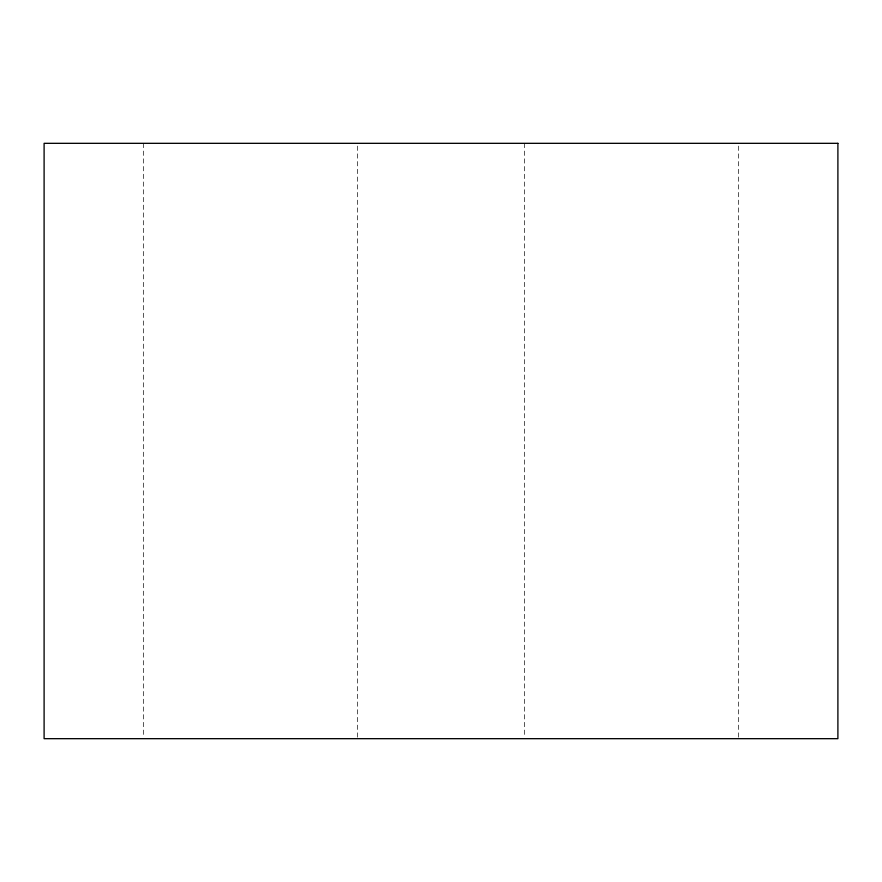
<?xml version="1.0" encoding="UTF-8"?>
<svg xmlns="http://www.w3.org/2000/svg" width="882" height="882" viewBox="0 0 882 882"><rect width="100%" height="100%" fill="white"/><g stroke="black" fill="none" stroke-linecap="round" stroke-linejoin="round"><path stroke-width="0.66" stroke-dasharray="4.41 3.31" d="M738.675 146.081L738.675 737.297M524.349 143.325L524.349 737.297M357.651 146.081L357.651 737.297M143.325 143.325L143.325 737.297"/><path stroke-width="1.32" d="M837.9 143.325L44.1 143.325L44.1 738.675L837.9 738.675L837.9 143.325"/></g></svg>
